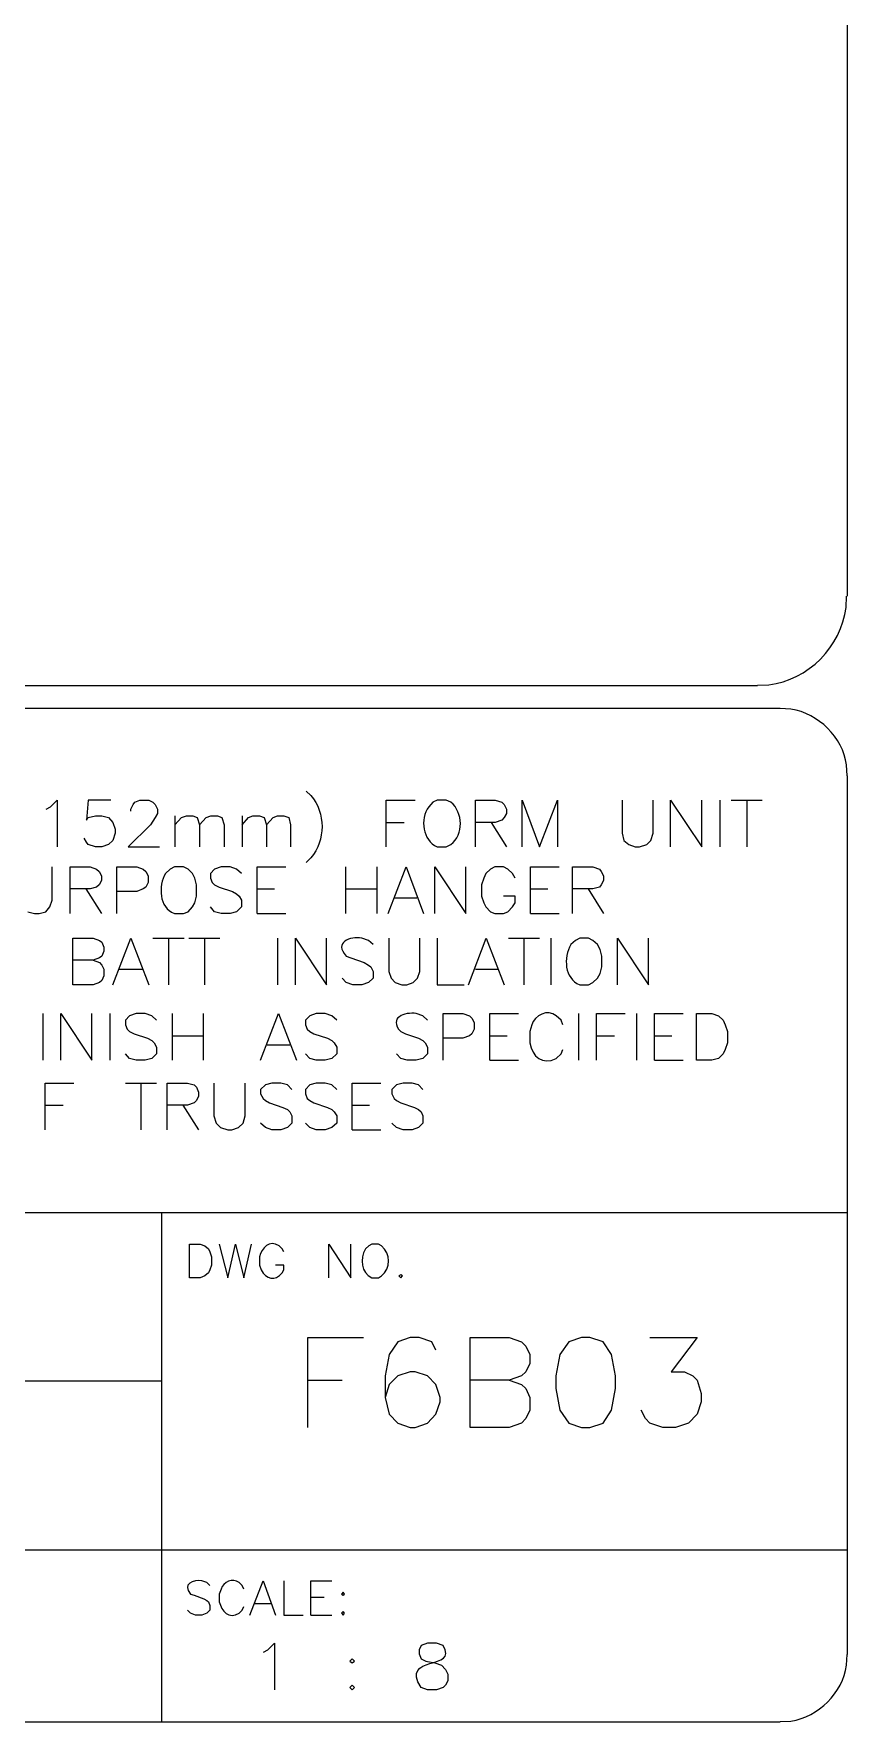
# Model space of a CAD drawing. Header units: millimetres. Extents: x 14 to 201, y 16 to 268.
# Drawn here: x 172.5 to 201.3, y 15.6 to 75.3 of the extents above; entities that cross this region are included whole.
import ezdxf

# ---------------------------------------------------------------- set-up
doc = ezdxf.new("R2010")
doc.units = ezdxf.units.MM
doc.layers.get('0').update_dxf_attribs({"linetype": 'CONTINUOUS'})

msp = doc.modelspace()

# ---------------------------------------------------------------- linework, layer by layer
at = {"color": 0}
for p, q in [((201.296, 264.541), (201.296, 55.4136)), ((201.253, 55.0125), (201.273, 55.4136)), ((198.121, 52.2386), (17.0174, 52.2386)), ((198.121, 52.2609), (198.521, 52.2813)), ((155.195, 51.4558), (198.924, 51.4558)), ((199.306, 51.4131), (198.924, 51.4354)), ((201.296, 49.0636), (201.273, 49.4453)), ((201.296, 49.0636), (201.296, 18.0123)), ((182.16, 48.514), (182.33, 48.3665)), ((172.974, 47.8786), (173.121, 47.964)), ((173.121, 47.964), (173.354, 48.1969)), ((173.354, 48.1969), (173.354, 46.5459)), ((174.456, 48.1969), (174.392, 47.4984)), ((175.26, 48.1969), (174.456, 48.1969)), ((175.959, 47.8786), (176.043, 48.048)), ((175.959, 47.8151), (175.959, 47.8786)), ((176.043, 48.048), (176.106, 48.1334)), ((176.106, 48.1334), (176.276, 48.1969)), ((176.276, 48.1969), (176.593, 48.1969)), ((176.593, 48.1969), (176.742, 48.1334)), ((176.742, 48.1334), (176.826, 48.048)), ((176.826, 48.048), (176.911, 47.8786)), ((176.911, 47.7312), (176.826, 47.5823)), ((176.911, 47.8786), (176.911, 47.7312)), ((184.996, 46.5459), (184.996, 48.1969)), ((184.996, 48.1969), (186.013, 48.1969)), ((186.647, 48.1334), (186.499, 47.964)), ((186.796, 48.1969), (186.647, 48.1334)), ((187.113, 48.1969), (186.796, 48.1969)), ((187.282, 48.1334), (187.113, 48.1969)), ((188.151, 46.5459), (188.151, 48.1969)), ((188.151, 48.1969), (188.849, 48.1969)), ((188.849, 48.1969), (189.082, 48.1334)), ((189.082, 48.1334), (189.166, 48.048)), ((189.166, 48.048), (189.252, 47.8786)), ((189.252, 47.7312), (189.166, 47.5823)), ((189.252, 47.8786), (189.252, 47.7312)), ((189.802, 46.5459), (189.802, 48.1969)), ((189.802, 48.1969), (190.416, 46.5459)), ((190.416, 46.5459), (191.05, 48.1969)), ((191.05, 48.1969), (191.05, 46.5459)), ((193.336, 48.1969), (193.336, 47.0323)), ((194.437, 47.0323), (194.437, 48.1969)), ((195.05, 46.5459), (195.05, 48.1969)), ((195.05, 48.1969), (196.152, 46.5459)), ((196.152, 46.5459), (196.152, 48.1969)), ((196.787, 48.1969), (196.787, 46.5459)), ((197.189, 48.1969), (198.289, 48.1969)), ((197.739, 48.1969), (197.739, 46.5459)), ((174.392, 47.4984), (174.456, 47.5823)), ((174.456, 47.5823), (174.709, 47.6458)), ((174.709, 47.6458), (174.942, 47.6458)), ((174.942, 47.6458), (175.175, 47.5823)), ((175.175, 47.5823), (175.324, 47.4126)), ((175.324, 47.4126), (175.408, 47.1798)), ((175.408, 47.1798), (175.408, 47.0323)), ((176.658, 47.3287), (175.873, 46.5459)), ((176.826, 47.5823), (176.658, 47.3287)), ((177.524, 47.6458), (177.524, 46.5459)), ((177.524, 47.3287), (177.757, 47.5823)), ((177.757, 47.5823), (177.927, 47.6458)), ((177.927, 47.6458), (178.16, 47.6458)), ((178.16, 47.6458), (178.308, 47.5823)), ((178.308, 47.5823), (178.393, 47.3287)), ((178.393, 47.3287), (178.625, 47.5823)), ((178.393, 47.3287), (178.393, 46.5459)), ((178.625, 47.5823), (178.795, 47.6458)), ((178.795, 47.6458), (179.028, 47.6458)), ((179.028, 47.6458), (179.175, 47.5823)), ((179.175, 47.5823), (179.261, 47.3287)), ((179.261, 47.3287), (179.261, 46.5459)), ((179.896, 47.6458), (179.896, 46.5459)), ((179.896, 47.3287), (180.129, 47.5823)), ((180.129, 47.5823), (180.276, 47.6458)), ((180.276, 47.6458), (180.509, 47.6458)), ((180.509, 47.6458), (180.679, 47.5823)), ((180.679, 47.5823), (180.763, 47.3287)), ((180.763, 47.3287), (180.996, 47.5823)), ((180.763, 47.3287), (180.763, 46.5459)), ((180.996, 47.5823), (181.144, 47.6458)), ((181.144, 47.6458), (181.378, 47.6458)), ((181.378, 47.6458), (181.547, 47.5823)), ((181.547, 47.5823), (181.61, 47.3287)), ((181.61, 47.3287), (181.61, 46.5459)), ((184.996, 47.4126), (185.631, 47.4126)), ((188.849, 47.4126), (188.151, 47.4126)), ((188.7, 47.4126), (189.252, 46.5459)), ((189.082, 47.4984), (188.849, 47.4126)), ((189.166, 47.5823), (189.082, 47.4984)), ((174.392, 46.7155), (174.308, 46.863)), ((174.456, 46.6302), (174.392, 46.7155)), ((174.709, 46.5459), (174.456, 46.6302)), ((174.942, 46.5459), (174.709, 46.5459)), ((175.175, 46.6302), (174.942, 46.5459)), ((175.324, 46.779), (175.175, 46.6302)), ((175.408, 47.0323), (175.324, 46.779)), ((175.873, 46.5459), (176.975, 46.5459)), ((186.796, 46.5459), (187.113, 46.5459)), ((187.113, 46.5459), (187.282, 46.6302)), ((193.336, 47.0323), (193.399, 46.779)), ((193.399, 46.779), (193.569, 46.6302)), ((193.569, 46.6302), (193.802, 46.5459)), ((193.802, 46.5459), (193.951, 46.5459)), ((193.951, 46.5459), (194.204, 46.6302)), ((194.204, 46.6302), (194.353, 46.779)), ((194.353, 46.779), (194.437, 47.0323)), ((182.33, 46.1641), (182.16, 45.9948)), ((173.186, 44.6624), (173.186, 45.8474)), ((173.82, 44.1964), (173.82, 45.8474)), ((173.82, 45.8474), (174.519, 45.8474)), ((174.519, 45.8474), (174.752, 45.762)), ((174.752, 45.762), (174.837, 45.6777)), ((174.837, 45.6777), (174.921, 45.5291)), ((174.921, 45.3595), (174.837, 45.212)), ((174.921, 45.5291), (174.921, 45.3595)), ((175.471, 44.1964), (175.471, 45.8474)), ((175.471, 45.8474), (176.17, 45.8474)), ((176.17, 45.8474), (176.403, 45.762)), ((176.403, 45.762), (176.488, 45.6777)), ((176.488, 45.6777), (176.572, 45.5291)), ((176.572, 45.5291), (176.572, 45.296)), ((177.355, 45.762), (177.187, 45.6145)), ((177.504, 45.8474), (177.355, 45.762)), ((177.821, 45.8474), (177.504, 45.8474)), ((177.99, 45.762), (177.821, 45.8474)), ((178.139, 45.6145), (177.99, 45.762)), ((178.223, 45.4448), (178.139, 45.6145)), ((178.286, 45.212), (178.223, 45.4448)), ((178.922, 45.762), (178.774, 45.6145)), ((178.774, 45.6145), (178.774, 45.4448)), ((178.774, 45.4448), (178.838, 45.296)), ((179.155, 45.8474), (178.922, 45.762)), ((179.471, 45.8474), (179.155, 45.8474)), ((179.704, 45.762), (179.471, 45.8474)), ((179.874, 45.6145), (179.704, 45.762)), ((180.425, 44.1964), (180.425, 45.8474)), ((180.425, 45.8474), (181.441, 45.8474)), ((183.557, 45.8474), (183.557, 44.1964)), ((184.658, 45.8474), (184.658, 44.1964)), ((185.059, 44.1964), (185.695, 45.8474)), ((185.695, 45.8474), (186.309, 44.1964)), ((186.712, 44.1964), (186.712, 45.8474)), ((186.712, 45.8474), (187.811, 44.1964)), ((187.811, 44.1964), (187.811, 45.8474)), ((188.447, 45.4448), (188.363, 45.212)), ((188.51, 45.6145), (188.447, 45.4448)), ((188.68, 45.762), (188.51, 45.6145)), ((188.829, 45.8474), (188.68, 45.762)), ((189.145, 45.8474), (188.829, 45.8474)), ((189.293, 45.762), (189.145, 45.8474)), ((189.462, 45.6145), (189.293, 45.762)), ((189.548, 45.4448), (189.462, 45.6145)), ((190.097, 44.1964), (190.097, 45.8474)), ((190.097, 45.8474), (191.113, 45.8474)), ((191.579, 44.1964), (191.579, 45.8474)), ((191.579, 45.8474), (192.3, 45.8474)), ((192.3, 45.8474), (192.533, 45.762)), ((192.533, 45.762), (192.596, 45.6777)), ((192.596, 45.6777), (192.68, 45.5291)), ((192.68, 45.3595), (192.596, 45.212)), ((192.68, 45.5291), (192.68, 45.3595)), ((174.519, 45.0631), (173.82, 45.0631)), ((174.371, 45.0631), (174.921, 44.1964)), ((174.752, 45.128), (174.519, 45.0631)), ((174.837, 45.212), (174.752, 45.128)), ((176.17, 44.9792), (175.471, 44.9792)), ((176.403, 45.0631), (176.17, 44.9792)), ((176.488, 45.128), (176.403, 45.0631)), ((176.572, 45.296), (176.488, 45.128)), ((178.223, 44.5766), (178.286, 44.8098)), ((178.286, 44.8098), (178.286, 45.212)), ((178.838, 45.296), (178.922, 45.212)), ((178.922, 45.212), (179.091, 45.128)), ((179.091, 45.128), (179.557, 44.9792)), ((179.557, 44.9792), (179.704, 44.8952)), ((179.704, 44.8952), (179.79, 44.8098)), ((179.79, 44.8098), (179.874, 44.6624)), ((180.425, 45.0631), (181.038, 45.0631)), ((183.557, 45.0631), (184.658, 45.0631)), ((185.292, 44.7463), (186.077, 44.7463)), ((188.363, 45.212), (188.363, 44.8098)), ((188.363, 44.8098), (188.447, 44.5766)), ((189.548, 44.8098), (189.145, 44.8098)), ((189.548, 44.5766), (189.548, 44.8098)), ((190.097, 45.0631), (190.712, 45.0631)), ((192.3, 45.0631), (191.579, 45.0631)), ((192.13, 45.0631), (192.68, 44.1964)), ((192.533, 45.128), (192.3, 45.0631)), ((192.596, 45.212), (192.533, 45.128)), ((172.318, 44.2599), (172.551, 44.1964)), ((172.551, 44.1964), (172.721, 44.1964)), ((172.721, 44.1964), (172.954, 44.2599)), ((172.954, 44.2599), (173.101, 44.4292)), ((173.101, 44.4292), (173.186, 44.6624)), ((177.504, 44.1964), (177.821, 44.1964)), ((177.821, 44.1964), (177.99, 44.2599)), ((177.99, 44.2599), (178.139, 44.4292)), ((178.139, 44.4292), (178.223, 44.5766)), ((178.922, 44.2599), (178.774, 44.4292)), ((179.155, 44.1964), (178.922, 44.2599)), ((179.471, 44.1964), (179.155, 44.1964)), ((179.704, 44.2599), (179.471, 44.1964)), ((179.874, 44.4292), (179.704, 44.2599)), ((179.874, 44.6624), (179.874, 44.4292)), ((180.425, 44.1964), (181.441, 44.1964)), ((188.447, 44.5766), (188.51, 44.4292)), ((188.51, 44.4292), (188.68, 44.2599)), ((188.68, 44.2599), (188.829, 44.1964)), ((188.829, 44.1964), (189.145, 44.1964)), ((189.145, 44.1964), (189.293, 44.2599)), ((189.293, 44.2599), (189.462, 44.4292)), ((189.462, 44.4292), (189.548, 44.5766)), ((190.097, 44.1964), (191.113, 44.1964)), ((173.906, 41.6775), (173.906, 43.3282)), ((173.906, 43.3282), (174.625, 43.3282)), ((174.625, 43.3282), (174.858, 43.2428)), ((174.858, 43.2428), (174.942, 43.1793)), ((174.942, 43.1793), (175.005, 43.0114)), ((175.005, 43.0114), (175.005, 42.8625)), ((175.324, 41.6775), (175.959, 43.3282)), ((175.959, 43.3282), (176.593, 41.6775)), ((176.742, 43.3282), (177.843, 43.3282)), ((177.293, 43.3282), (177.293, 41.6775)), ((178.012, 43.3282), (179.112, 43.3282)), ((178.562, 43.3282), (178.562, 41.6775)), ((181.144, 43.3282), (181.144, 41.6775)), ((181.78, 41.6775), (181.78, 43.3282)), ((181.78, 43.3282), (182.879, 41.6775)), ((182.879, 41.6775), (182.879, 43.3282)), ((184.362, 43.2428), (184.129, 43.3282)), ((184.53, 43.0953), (184.362, 43.2428)), ((185.082, 43.3282), (185.082, 42.1432)), ((186.183, 42.1432), (186.183, 43.3282)), ((186.796, 43.3282), (186.796, 41.6775)), ((187.897, 41.6775), (188.532, 43.3282)), ((188.532, 43.3282), (189.166, 41.6775)), ((189.315, 43.3282), (190.416, 43.3282)), ((189.865, 43.3282), (189.865, 41.6775)), ((190.817, 43.3282), (190.817, 41.6775)), ((191.685, 43.2428), (191.516, 43.0953)), ((191.834, 43.3282), (191.685, 43.2428)), ((192.151, 43.3282), (191.834, 43.3282)), ((192.3, 43.2428), (192.151, 43.3282)), ((192.468, 43.0953), (192.3, 43.2428)), ((192.553, 42.926), (192.468, 43.0953)), ((193.168, 41.6775), (193.168, 43.3282)), ((193.168, 43.3282), (194.268, 41.6775)), ((194.268, 41.6775), (194.268, 43.3282)), ((174.625, 42.5457), (173.906, 42.5457)), ((174.858, 42.6297), (174.625, 42.5457)), ((174.625, 42.5457), (174.858, 42.46)), ((174.942, 42.6932), (174.858, 42.6297)), ((174.858, 42.46), (174.942, 42.376)), ((175.005, 42.8625), (174.942, 42.6932)), ((174.942, 42.376), (175.005, 42.2271)), ((183.578, 42.6932), (183.747, 42.6297)), ((183.747, 42.6297), (184.213, 42.46)), ((184.213, 42.46), (184.362, 42.376)), ((184.362, 42.376), (184.446, 42.3125)), ((192.617, 42.6932), (192.553, 42.926)), ((192.617, 42.3125), (192.617, 42.6932)), ((174.858, 41.7615), (174.625, 41.6775)), ((174.942, 41.825), (174.858, 41.7615)), ((175.005, 41.9943), (174.942, 41.825)), ((175.005, 42.2271), (175.005, 41.9943)), ((175.557, 42.2271), (176.361, 42.2271)), ((183.578, 41.7615), (183.431, 41.9104)), ((183.811, 41.6775), (183.578, 41.7615)), ((184.362, 41.7615), (184.129, 41.6775)), ((184.53, 41.9104), (184.362, 41.7615)), ((184.446, 42.3125), (184.53, 42.1432)), ((184.53, 42.1432), (184.53, 41.9104)), ((185.082, 42.1432), (185.166, 41.9104)), ((185.166, 41.9104), (185.315, 41.7615)), ((185.315, 41.7615), (185.547, 41.6775)), ((185.717, 41.6775), (185.95, 41.7615)), ((185.95, 41.7615), (186.097, 41.9104)), ((186.097, 41.9104), (186.183, 42.1432)), ((188.151, 42.2271), (188.935, 42.2271)), ((192.151, 41.6775), (192.3, 41.7615)), ((192.3, 41.7615), (192.468, 41.9104)), ((192.468, 41.9104), (192.553, 42.0797)), ((192.553, 42.0797), (192.617, 42.3125)), ((174.625, 41.6775), (173.906, 41.6775)), ((184.129, 41.6775), (183.811, 41.6775)), ((185.547, 41.6775), (185.717, 41.6775)), ((186.796, 41.6775), (187.748, 41.6775)), ((191.834, 41.6775), (192.151, 41.6775)), ((172.847, 40.6619), (172.847, 39.0095)), ((173.483, 39.0095), (173.483, 40.6619)), ((173.483, 40.6619), (174.582, 39.0095)), ((174.582, 39.0095), (174.582, 40.6619)), ((175.218, 40.6619), (175.218, 39.0095)), ((175.916, 40.5765), (175.769, 40.429)), ((176.149, 40.6619), (175.916, 40.5765)), ((176.466, 40.6619), (176.149, 40.6619)), ((176.699, 40.5765), (176.466, 40.6619)), ((176.868, 40.429), (176.699, 40.5765)), ((177.42, 40.6619), (177.42, 39.0095)), ((178.521, 40.6619), (178.521, 39.0095)), ((180.552, 39.0095), (181.187, 40.6619)), ((181.187, 40.6619), (181.821, 39.0095)), ((182.287, 40.5765), (182.14, 40.429)), ((182.52, 40.6619), (182.287, 40.5765)), ((182.838, 40.6619), (182.52, 40.6619)), ((183.071, 40.5765), (182.838, 40.6619)), ((183.241, 40.429), (183.071, 40.5765)), ((186.289, 40.5765), (186.054, 40.6619)), ((186.458, 40.429), (186.289, 40.5765)), ((187.008, 39.0095), (187.008, 40.6619)), ((187.008, 40.6619), (187.705, 40.6619)), ((187.705, 40.6619), (187.94, 40.5765)), ((187.94, 40.5765), (188.023, 40.4922)), ((188.659, 39.0095), (188.659, 40.6619)), ((188.659, 40.6619), (189.674, 40.6619)), ((191.178, 40.429), (191.008, 40.5765)), ((191.791, 40.6619), (191.791, 39.0095)), ((192.427, 39.0095), (192.427, 40.6619)), ((192.427, 40.6619), (193.442, 40.6619)), ((193.844, 40.6619), (193.844, 39.0095)), ((194.48, 39.0095), (194.48, 40.6619)), ((194.48, 40.6619), (195.495, 40.6619)), ((195.961, 39.0095), (195.961, 40.6619)), ((195.961, 40.6619), (196.512, 40.6619)), ((196.512, 40.6619), (196.744, 40.5765)), ((196.744, 40.5765), (196.913, 40.429)), ((175.769, 40.429), (175.769, 40.2594)), ((175.769, 40.2594), (175.832, 40.1105)), ((175.832, 40.1105), (175.916, 40.0265)), ((175.916, 40.0265), (176.086, 39.9411)), ((182.14, 40.429), (182.14, 40.2594)), ((182.14, 40.2594), (182.203, 40.1105)), ((182.203, 40.1105), (182.287, 40.0265)), ((182.287, 40.0265), (182.436, 39.9411)), ((185.505, 40.0265), (185.674, 39.9411)), ((188.023, 40.4922), (188.108, 40.3433)), ((188.108, 40.1105), (188.023, 39.9411)), ((188.108, 40.3433), (188.108, 40.1105)), ((190.14, 40.2594), (190.077, 40.0265)), ((190.077, 40.0265), (190.077, 39.624)), ((191.242, 40.2594), (191.178, 40.429)), ((196.913, 40.429), (196.977, 40.2594)), ((196.977, 40.2594), (197.062, 40.0265)), ((197.062, 40.0265), (197.062, 39.624)), ((176.086, 39.9411), (176.552, 39.7937)), ((176.552, 39.7937), (176.699, 39.7083)), ((176.699, 39.7083), (176.784, 39.624)), ((176.784, 39.624), (176.868, 39.4751)), ((176.868, 39.4751), (176.868, 39.2423)), ((177.42, 39.8776), (178.521, 39.8776)), ((180.785, 39.5609), (181.59, 39.5609)), ((182.436, 39.9411), (182.922, 39.7937)), ((182.922, 39.7937), (183.071, 39.7083)), ((183.071, 39.7083), (183.155, 39.624)), ((183.155, 39.624), (183.241, 39.4751)), ((183.241, 39.4751), (183.241, 39.2423)), ((185.674, 39.9411), (186.14, 39.7937)), ((186.14, 39.7937), (186.289, 39.7083)), ((186.289, 39.7083), (186.373, 39.624)), ((186.373, 39.624), (186.458, 39.4751)), ((186.458, 39.4751), (186.458, 39.2423)), ((187.705, 39.7937), (187.008, 39.7937)), ((187.94, 39.8776), (187.705, 39.7937)), ((188.023, 39.9411), (187.94, 39.8776)), ((188.659, 39.8776), (189.272, 39.8776)), ((191.178, 39.2423), (191.242, 39.3912)), ((192.427, 39.8776), (193.062, 39.8776)), ((194.48, 39.8776), (195.093, 39.8776)), ((196.977, 39.3912), (196.913, 39.2423)), ((197.062, 39.624), (196.977, 39.3912)), ((175.916, 39.0744), (175.769, 39.2423)), ((176.149, 39.0095), (175.916, 39.0744)), ((176.466, 39.0095), (176.149, 39.0095)), ((176.699, 39.0744), (176.466, 39.0095)), ((176.868, 39.2423), (176.699, 39.0744)), ((182.287, 39.0744), (182.14, 39.2423)), ((182.52, 39.0095), (182.287, 39.0744)), ((182.838, 39.0095), (182.52, 39.0095)), ((183.071, 39.0744), (182.838, 39.0095)), ((183.241, 39.2423), (183.071, 39.0744)), ((185.505, 39.0744), (185.357, 39.2423)), ((185.738, 39.0095), (185.505, 39.0744)), ((186.054, 39.0095), (185.738, 39.0095)), ((186.289, 39.0744), (186.054, 39.0095)), ((186.458, 39.2423), (186.289, 39.0744)), ((188.659, 39.0095), (189.674, 39.0095)), ((191.008, 39.0744), (191.178, 39.2423)), ((194.48, 39.0095), (195.495, 39.0095)), ((196.512, 39.0095), (195.961, 39.0095)), ((196.744, 39.0744), (196.512, 39.0095)), ((196.913, 39.2423), (196.744, 39.0744)), ((172.931, 36.5552), (172.931, 38.2062)), ((172.931, 38.2062), (173.947, 38.2062)), ((175.769, 38.2062), (176.868, 38.2062)), ((176.319, 38.2062), (176.319, 36.5552)), ((177.25, 36.5552), (177.25, 38.2062)), ((177.25, 38.2062), (177.969, 38.2062)), ((177.969, 38.2062), (178.203, 38.1427)), ((178.901, 38.2062), (178.901, 37.0417)), ((180.002, 37.0417), (180.002, 38.2062)), ((180.954, 38.2062), (180.721, 38.1427)), ((181.271, 38.2062), (180.954, 38.2062)), ((181.504, 38.1427), (181.271, 38.2062)), ((182.52, 38.2062), (182.288, 38.1427)), ((182.838, 38.2062), (182.52, 38.2062)), ((183.071, 38.1427), (182.838, 38.2062)), ((183.79, 36.5552), (183.79, 38.2062)), ((183.79, 38.2062), (184.806, 38.2062)), ((185.589, 38.2062), (185.357, 38.1427)), ((185.907, 38.2062), (185.589, 38.2062)), ((186.14, 38.1427), (185.907, 38.2062)), ((178.203, 38.1427), (178.286, 38.0573)), ((178.286, 37.5916), (178.203, 37.5073)), ((178.286, 38.0573), (178.351, 37.8876)), ((178.351, 37.7402), (178.286, 37.5916)), ((178.351, 37.8876), (178.351, 37.7402)), ((180.721, 38.1427), (180.552, 37.9734)), ((180.552, 37.9734), (180.552, 37.8245)), ((180.552, 37.8245), (180.637, 37.6548)), ((180.637, 37.6548), (180.721, 37.5916)), ((180.721, 37.5916), (180.869, 37.5073)), ((181.653, 37.9734), (181.504, 38.1427)), ((182.288, 38.1427), (182.14, 37.9734)), ((182.14, 37.9734), (182.14, 37.8245)), ((182.14, 37.8245), (182.203, 37.6548)), ((182.203, 37.6548), (182.288, 37.5916)), ((182.288, 37.5916), (182.436, 37.5073)), ((183.241, 37.9734), (183.071, 38.1427)), ((185.357, 38.1427), (185.188, 37.9734)), ((185.188, 37.9734), (185.188, 37.8245)), ((185.188, 37.8245), (185.272, 37.6548)), ((185.272, 37.6548), (185.357, 37.5916)), ((185.357, 37.5916), (185.505, 37.5073)), ((186.289, 37.9734), (186.14, 38.1427)), ((172.931, 37.422), (173.567, 37.422)), ((177.969, 37.422), (177.25, 37.422)), ((177.8, 37.422), (178.351, 36.5552)), ((178.203, 37.5073), (177.969, 37.422)), ((178.901, 37.0417), (178.985, 36.788)), ((179.939, 36.788), (180.002, 37.0417)), ((180.869, 37.5073), (181.335, 37.338)), ((181.335, 37.338), (181.504, 37.2745)), ((181.504, 37.2745), (181.59, 37.1905)), ((181.59, 37.1905), (181.653, 37.0417)), ((181.653, 37.0417), (181.653, 36.788)), ((182.436, 37.5073), (182.922, 37.338)), ((182.922, 37.338), (183.071, 37.2745)), ((183.071, 37.2745), (183.155, 37.1905)), ((183.155, 37.1905), (183.241, 37.0417)), ((183.241, 37.0417), (183.241, 36.788)), ((183.79, 37.422), (184.405, 37.422)), ((185.505, 37.5073), (185.993, 37.338)), ((185.993, 37.338), (186.14, 37.2745)), ((186.14, 37.2745), (186.224, 37.1905)), ((186.224, 37.1905), (186.289, 37.0417)), ((186.289, 37.0417), (186.289, 36.788)), ((178.985, 36.788), (179.134, 36.6391)), ((179.134, 36.6391), (179.388, 36.5552)), ((179.388, 36.5552), (179.536, 36.5552)), ((179.536, 36.5552), (179.768, 36.6391)), ((179.768, 36.6391), (179.939, 36.788)), ((180.721, 36.6391), (180.552, 36.788)), ((180.954, 36.5552), (180.721, 36.6391)), ((181.271, 36.5552), (180.954, 36.5552)), ((181.504, 36.6391), (181.271, 36.5552)), ((181.653, 36.788), (181.504, 36.6391)), ((182.288, 36.6391), (182.14, 36.788)), ((182.52, 36.5552), (182.288, 36.6391)), ((182.838, 36.5552), (182.52, 36.5552)), ((183.071, 36.6391), (182.838, 36.5552)), ((183.241, 36.788), (183.071, 36.6391)), ((183.79, 36.5552), (184.806, 36.5552)), ((185.357, 36.6391), (185.188, 36.788)), ((185.589, 36.5552), (185.357, 36.6391)), ((185.907, 36.5552), (185.589, 36.5552)), ((186.14, 36.6391), (185.907, 36.5552)), ((186.289, 36.788), (186.14, 36.6391)), ((152.823, 33.6338), (201.296, 33.6338)), ((177.058, 21.7165), (177.058, 33.6338)), ((178.033, 31.3269), (178.033, 32.5121)), ((178.033, 32.5121), (178.413, 32.5121)), ((178.413, 32.5121), (178.583, 32.4487)), ((178.583, 32.4487), (178.709, 32.3426)), ((178.709, 32.3426), (178.752, 32.2364)), ((178.752, 32.2364), (178.816, 32.0669)), ((179.091, 32.5121), (179.388, 31.3269)), ((179.388, 31.3269), (179.663, 32.5121)), ((179.663, 32.5121), (179.959, 31.3269)), ((179.959, 31.3269), (180.233, 32.5121)), ((181.314, 32.3426), (181.208, 32.4487)), ((181.378, 32.2364), (181.314, 32.3426)), ((182.965, 31.3269), (182.965, 32.5121)), ((182.965, 32.5121), (183.747, 31.3269)), ((183.747, 31.3269), (183.747, 32.5121)), ((184.383, 32.4487), (184.256, 32.3426)), ((184.489, 32.5121), (184.383, 32.4487)), ((184.722, 32.5121), (184.489, 32.5121)), ((184.828, 32.4487), (184.722, 32.5121)), ((178.816, 31.7707), (178.752, 31.6025)), ((178.816, 32.0669), (178.816, 31.7707)), ((180.509, 32.0669), (180.509, 31.7707)), ((180.509, 31.7707), (180.572, 31.6025)), ((181.378, 31.7707), (181.081, 31.7707)), ((181.378, 31.6025), (181.378, 31.7707)), ((178.413, 31.3269), (178.033, 31.3269)), ((178.583, 31.3903), (178.413, 31.3269)), ((178.709, 31.4965), (178.583, 31.3903)), ((178.752, 31.6025), (178.709, 31.4965)), ((181.314, 31.4965), (181.378, 31.6025)), ((184.489, 31.3269), (184.722, 31.3269)), ((184.722, 31.3269), (184.828, 31.3903)), ((185.505, 31.4331), (185.441, 31.3903)), ((185.441, 31.3903), (185.505, 31.3269)), ((185.568, 31.3903), (185.505, 31.4331)), ((185.505, 31.3269), (185.568, 31.3903)), ((182.225, 26.0353), (182.225, 29.2103)), ((182.225, 29.2103), (184.193, 29.2103)), ((185.4, 29.0614), (185.102, 28.6177)), ((185.844, 29.2103), (185.4, 29.0614)), ((186.16, 29.2103), (185.844, 29.2103)), ((186.606, 29.0614), (186.16, 29.2103)), ((186.753, 28.7652), (186.606, 29.0614)), ((187.96, 26.0353), (187.96, 29.2103)), ((187.96, 29.2103), (189.335, 29.2103)), ((189.335, 29.2103), (189.781, 29.0614)), ((189.781, 29.0614), (189.928, 28.914)), ((189.928, 28.914), (190.077, 28.6177)), ((191.452, 29.0614), (191.135, 28.6177)), ((191.897, 29.2103), (191.452, 29.0614)), ((192.194, 29.2103), (191.897, 29.2103)), ((192.659, 29.0614), (192.194, 29.2103)), ((192.956, 28.6177), (192.659, 29.0614)), ((194.31, 29.2103), (195.983, 29.2103)), ((195.983, 29.2103), (195.072, 28.0031)), ((185.102, 28.6177), (184.955, 27.8557)), ((190.077, 28.2994), (189.928, 28.0031)), ((190.077, 28.6177), (190.077, 28.2994)), ((191.135, 28.6177), (190.986, 27.8557)), ((193.103, 27.8557), (192.956, 28.6177)), ((152.823, 27.6862), (177.058, 27.6862)), ((182.225, 27.7068), (183.431, 27.7068)), ((184.955, 27.8557), (184.955, 27.0936)), ((185.102, 27.5594), (184.955, 27.0936)), ((185.4, 27.8557), (185.102, 27.5594)), ((185.844, 28.0031), (185.4, 27.8557)), ((186.013, 28.0031), (185.844, 28.0031)), ((186.458, 27.8557), (186.013, 28.0031)), ((186.753, 27.5594), (186.458, 27.8557)), ((186.902, 27.0936), (186.753, 27.5594)), ((189.335, 27.7068), (187.96, 27.7068)), ((189.781, 27.8557), (189.335, 27.7068)), ((189.335, 27.7068), (189.781, 27.5594)), ((189.928, 28.0031), (189.781, 27.8557)), ((189.781, 27.5594), (189.928, 27.4106)), ((190.986, 27.8557), (190.986, 27.4106)), ((193.103, 27.4106), (193.103, 27.8557)), ((195.072, 28.0031), (195.538, 28.0031)), ((195.538, 28.0031), (195.834, 27.8557)), ((195.834, 27.8557), (195.983, 27.7068)), ((195.983, 27.7068), (196.131, 27.2411)), ((184.955, 27.0936), (185.102, 26.5011)), ((186.753, 26.5011), (186.902, 26.9448)), ((186.902, 26.9448), (186.902, 27.0936)), ((189.928, 27.4106), (190.077, 27.0936)), ((190.077, 27.0936), (190.077, 26.6485)), ((190.986, 27.4106), (191.135, 26.6485)), ((192.956, 26.6485), (193.103, 27.4106)), ((196.131, 26.9448), (195.983, 26.5011)), ((196.131, 27.2411), (196.131, 26.9448)), ((185.102, 26.5011), (185.4, 26.1827)), ((186.458, 26.1827), (186.753, 26.5011)), ((189.928, 26.3522), (189.781, 26.1827)), ((190.077, 26.6485), (189.928, 26.3522)), ((191.135, 26.6485), (191.452, 26.1827)), ((192.659, 26.1827), (192.956, 26.6485)), ((194.161, 26.3522), (194.014, 26.6485)), ((194.31, 26.1827), (194.161, 26.3522)), ((195.983, 26.5011), (195.685, 26.1827)), ((185.4, 26.1827), (185.844, 26.0353)), ((185.844, 26.0353), (186.013, 26.0353)), ((186.013, 26.0353), (186.458, 26.1827)), ((189.335, 26.0353), (187.96, 26.0353)), ((189.781, 26.1827), (189.335, 26.0353)), ((191.452, 26.1827), (191.897, 26.0353)), ((191.897, 26.0353), (192.194, 26.0353)), ((192.194, 26.0353), (192.659, 26.1827)), ((194.776, 26.0353), (194.31, 26.1827)), ((195.22, 26.0353), (194.776, 26.0353)), ((195.685, 26.1827), (195.22, 26.0353)), ((152.823, 21.7165), (201.296, 21.7165)), ((177.058, 15.6215), (177.058, 21.7165)), ((178.646, 20.5534), (178.478, 20.6168)), ((178.752, 20.4473), (178.646, 20.5534)), ((179.155, 20.3206), (179.091, 20.1511)), ((179.896, 20.4473), (179.79, 20.5534)), ((179.959, 20.3206), (179.896, 20.4473)), ((180.17, 19.4097), (180.636, 20.6168)), ((180.636, 20.6168), (181.081, 19.4097)), ((181.378, 20.6168), (181.378, 19.4097)), ((182.33, 19.4097), (182.33, 20.6168)), ((182.33, 20.6168), (183.071, 20.6168)), ((178.076, 20.1511), (178.203, 20.1083)), ((178.203, 20.1083), (178.542, 19.9815)), ((178.542, 19.9815), (178.646, 19.9182)), ((178.646, 19.9182), (178.709, 19.8754)), ((178.709, 19.8754), (178.752, 19.7487)), ((178.752, 19.7487), (178.752, 19.5792)), ((179.091, 20.1511), (179.091, 19.8754)), ((179.896, 19.5792), (179.959, 19.706)), ((180.34, 19.8121), (180.912, 19.8121)), ((182.33, 20.0449), (182.795, 20.0449)), ((183.472, 20.2144), (183.408, 20.1511)), ((183.408, 20.1511), (183.472, 20.1083)), ((183.515, 20.1511), (183.472, 20.2144)), ((183.472, 20.1083), (183.515, 20.1511)), ((178.076, 19.4731), (177.969, 19.5792)), ((178.245, 19.4097), (178.076, 19.4731)), ((178.478, 19.4097), (178.245, 19.4097)), ((178.646, 19.4731), (178.478, 19.4097)), ((178.752, 19.5792), (178.646, 19.4731)), ((179.79, 19.4731), (179.896, 19.5792)), ((181.378, 19.4097), (182.054, 19.4097)), ((182.33, 19.4097), (183.071, 19.4097)), ((183.472, 19.5364), (183.408, 19.4731)), ((183.408, 19.4731), (183.472, 19.4097)), ((183.515, 19.4731), (183.472, 19.5364)), ((183.472, 19.4097), (183.515, 19.4731)), ((180.658, 18.0978), (180.806, 18.1818)), ((180.806, 18.1818), (181.038, 18.4147)), ((181.038, 18.4147), (181.038, 16.7638)), ((186.224, 18.3307), (186.16, 18.1818)), ((186.16, 18.1818), (186.16, 18.0344)), ((186.16, 18.0344), (186.224, 17.8649)), ((186.458, 18.4147), (186.224, 18.3307)), ((186.775, 18.4147), (186.458, 18.4147)), ((187.008, 18.3307), (186.775, 18.4147)), ((201.273, 17.632), (201.296, 18.0123)), ((183.79, 17.8649), (183.706, 17.7794)), ((183.706, 17.7794), (183.79, 17.7161)), ((183.874, 17.7794), (183.79, 17.8649)), ((183.79, 17.7161), (183.874, 17.7794)), ((186.224, 17.8649), (186.393, 17.7794)), ((186.393, 17.7794), (186.712, 17.7161)), ((186.712, 17.7161), (186.945, 17.632)), ((186.945, 17.632), (187.092, 17.4832)), ((187.092, 17.4832), (187.176, 17.315)), ((187.176, 17.315), (187.176, 17.0808)), ((183.79, 16.9333), (183.706, 16.8493)), ((183.706, 16.8493), (183.79, 16.7638)), ((183.874, 16.8493), (183.79, 16.9333)), ((183.79, 16.7638), (183.874, 16.8493)), ((186.458, 16.7638), (186.224, 16.8493)), ((186.775, 16.7638), (186.458, 16.7638)), ((187.008, 16.8493), (186.775, 16.7638)), ((187.092, 16.9333), (187.008, 16.8493)), ((187.176, 17.0808), (187.092, 16.9333)), ((198.924, 15.6215), (155.195, 15.6215)), ((198.924, 15.6421), (199.306, 15.6628))]:
    msp.add_line(p, q, dxfattribs=at)
for points in [[(198.521, 52.2813), (199.911, 52.4358), (201.088, 53.6303), (201.253, 55.0125)], [(201.273, 49.4453), (201.136, 50.4155), (200.276, 51.2755), (199.306, 51.4131)], [(182.33, 48.3665), (182.853, 47.7354), (182.853, 46.7953), (182.33, 46.1641)], [(186.499, 47.964), (186.173, 47.5326), (186.282, 46.779), (186.796, 46.5459)], [(187.282, 46.6302), (187.731, 46.9995), (187.719, 47.7559), (187.282, 48.1334)], [(177.187, 45.6145), (176.933, 45.1679), (176.948, 44.3964), (177.504, 44.1964)], [(184.129, 43.3282), (183.72, 43.3917), (183.129, 43.1807), (183.578, 42.6932)], [(191.516, 43.0953), (191.259, 42.6378), (191.288, 41.9019), (191.834, 41.6775)], [(186.054, 40.6619), (185.646, 40.725), (185.055, 40.5144), (185.505, 40.0265)], [(191.008, 40.5765), (190.699, 40.8326), (190.246, 40.6079), (190.14, 40.2594)], [(190.077, 39.624), (190.155, 39.135), (190.517, 38.8264), (191.008, 39.0744)], [(181.208, 32.4487), (180.866, 32.6829), (180.588, 32.3825), (180.509, 32.0669)], [(184.256, 32.3426), (184.063, 32.0091), (184.095, 31.4909), (184.489, 31.3269)], [(184.828, 31.3903), (185.157, 31.6549), (185.157, 32.1841), (184.828, 32.4487)], [(180.572, 31.6025), (180.734, 31.2718), (181.069, 31.1933), (181.314, 31.4965)], [(178.478, 20.6168), (178.179, 20.6595), (177.753, 20.5148), (178.076, 20.1511)], [(179.79, 20.5534), (179.547, 20.7312), (179.241, 20.5851), (179.155, 20.3206)], [(179.091, 19.8754), (179.171, 19.5406), (179.434, 19.2471), (179.79, 19.4731)], [(186.224, 16.8493), (185.469, 18.0275), (187.563, 17.4267), (187.008, 18.3307)], [(199.306, 15.6628), (200.276, 15.802), (201.136, 16.6619), (201.273, 17.632)]]:
    msp.add_open_spline(points, degree=3, dxfattribs=at)

doc.saveas('drawing.dxf')
